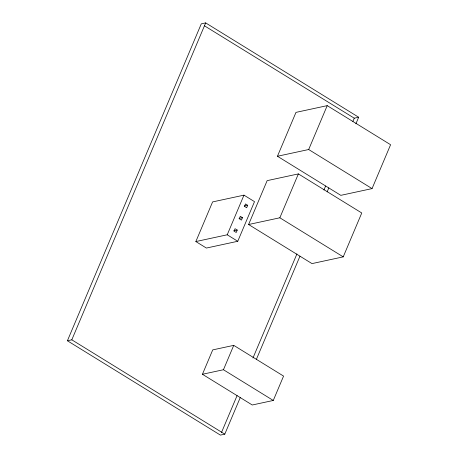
<?xml version="1.0" encoding="UTF-8"?>
<svg xmlns="http://www.w3.org/2000/svg" width="458" height="458" viewBox="0 0 458 458"><rect width="100%" height="100%" fill="white"/><g stroke="black" fill="none" stroke-linecap="round" stroke-linejoin="round"><path stroke-width="0.69" d="M240.244 397.584L224.792 434.15L220.395 435.1L67.406 340.769L201.28 23.85L205.676 22.9L358.666 117.231L355.906 123.774M67.406 340.769L71.809 339.819L205.676 22.9M195.852 241.555L212.598 201.915L243.971 195.148L254.505 201.646L237.765 241.28L206.386 248.053L195.852 241.555L227.231 234.788L237.765 241.28M227.231 234.788L243.971 195.148M237.244 230.053L236.214 232.492L234.027 231.147L235.057 228.708L237.244 230.053L233.757 230.809M242.477 217.67L241.446 220.109L239.259 218.758L240.29 216.325L242.477 217.67L238.99 218.42M247.709 205.287L246.679 207.726L244.492 206.375L245.522 203.936L247.709 205.287L244.223 206.037M248.608 224.517L267.146 180.641L298.381 173.903L361.763 212.981L343.225 256.864L311.99 263.602L248.608 224.517L279.844 217.785L343.225 256.864M277.445 156.258L295.977 112.382L327.212 105.643L390.594 144.722L372.056 188.604L340.821 195.343L277.445 156.258L308.681 149.526L372.056 188.604M202.43 374.272L212.73 349.889L233.74 345.361L283.571 376.087L273.277 400.464L252.261 404.992L202.43 374.272L223.447 369.738L273.277 400.464M279.844 217.785L298.381 173.903M308.681 149.526L327.212 105.643M223.447 369.738L233.74 345.361M221.506 432.466L237.095 395.569M252.959 358.013L296.933 253.909M323.926 189.996L325.598 186.045M352.872 121.473L354.263 118.181L358.666 117.231M256.371 359.398L299.967 256.188M327.132 191.885L328.804 187.929M204.314 25.722L354.263 118.181M71.809 339.819L224.792 434.15"/></g></svg>
